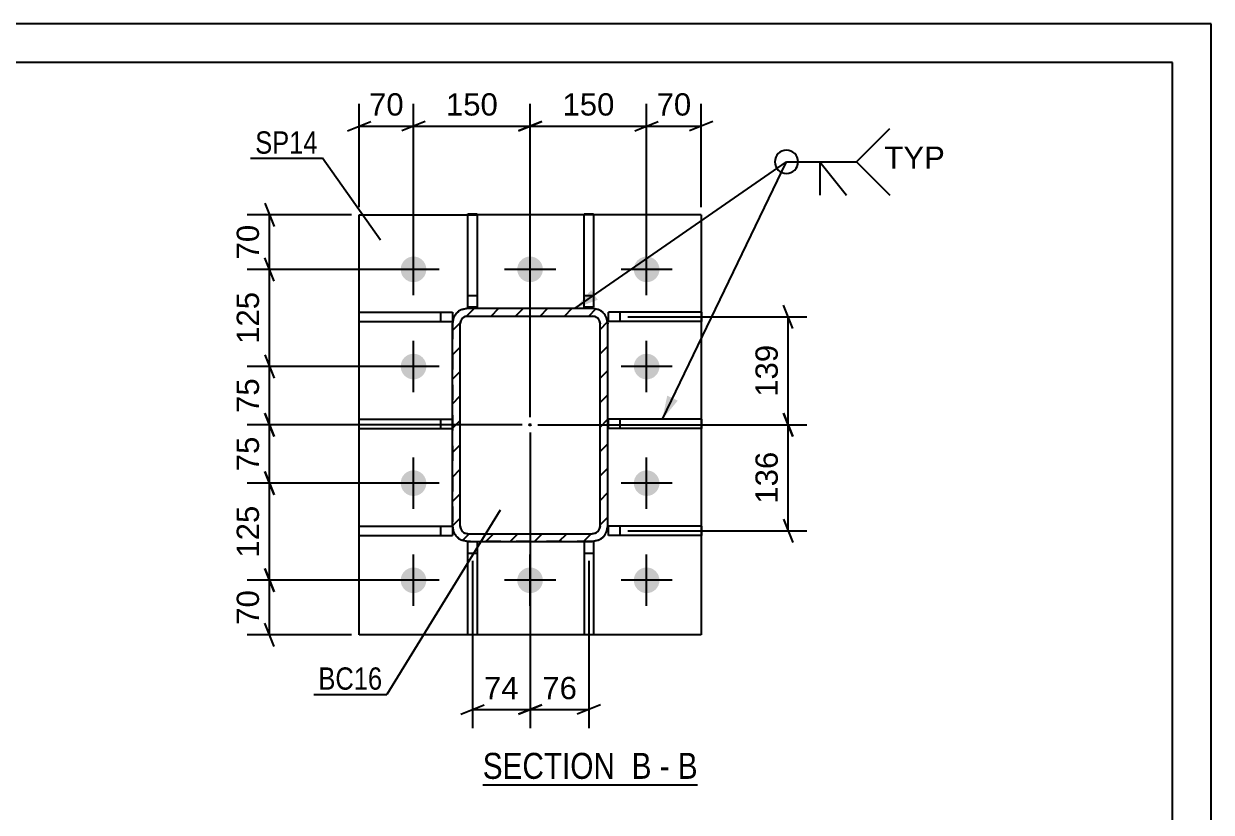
# Model space of a CAD drawing. Header units: millimetres. Extents: x -127 to 467, y -181 to 239.
# Drawn here: x 314.2 to 467, y 137.8 to 239.2 of the extents above; entities that cross this region are included whole.
import ezdxf

# ---------------------------------------------------------------- set-up
doc = ezdxf.new("R2010")
doc.units = ezdxf.units.MM
doc.linetypes.add('DXK_LINE_DOT2', pattern=[3.9198, 1.9599, -1.9599])
doc.linetypes.add('DXK_LINE_DOT3', pattern=[5.9187, 2.979, -0.9799, 0.9799, -0.9799])
doc.styles.add('Arial', font='ARIAL.TTF', dxfattribs={"height": 0.2})
doc.styles.add('Arial Narrow', font='ARIALN.TTF', dxfattribs={"height": 0.2})

# ---------------------------------------------------------------- blocks, each defined once
blk = doc.blocks.new('Unknown-284858765-1134')
at = {"color": 5, "linetype": 'Continuous'}
for p, q in [((466.97, 239.2), (-127.03, 239.2)), ((466.97, -180.8), (466.97, 239.2)), ((461.97, 234.2), (-122.03, 234.2)), ((461.97, -175.8), (461.97, 234.2))]:
    blk.add_line(p, q, dxfattribs=at)
blk = doc.blocks.new('Unknown-284858765-14 - 2866')
at = {"color": 6, "linetype": 'Continuous'}
blk.add_line((373.22, 141.31), (400.87, 141.31), dxfattribs=at)
at = {"color": 0, "linetype": 'Continuous'}
for points in [[(391.33, 142.06), (391.33, 145.56), (373.22, 145.56), (373.22, 142.06)], [(394.94, 142.06), (394.94, 145.56), (392.38, 145.56), (392.38, 142.06)], [(397.26, 142.06), (397.26, 145.56), (395.99, 145.56), (395.99, 142.06)], [(400.87, 142.06), (400.87, 145.56), (398.31, 145.56), (398.31, 142.06)]]:
    blk.add_wipeout(points, dxfattribs=at)
at = {"color": 7, "linetype": 'Continuous', "style": 'Arial Narrow'}
for s, p in [('SECTION ', (373.22, 142.06)), ('B', (392.38, 142.06)), ('B', (398.31, 142.06)), ('-', (395.99, 142.06))]:
    blk.add_text(s, height=3.34, dxfattribs=at).set_placement(p)
blk = doc.blocks.new('Part-284858765-5666 - 2866')
at = {"color": 2, "linetype": 'Continuous'}
for p, q in [((371.29, 202.73), (371.29, 214.73)), ((371.29, 214.73), (372.49, 214.73)), ((372.49, 214.73), (372.49, 202.73)), ((372.49, 202.73), (371.29, 202.73))]:
    blk.add_line(p, q, dxfattribs=at)
at = {"color": 7, "linetype": 'DXK_LINE_DOT2'}
blk.add_line((371.29, 204.23), (372.49, 204.23), dxfattribs=at)
blk = doc.blocks.new('Part-284858765-2893 - 2866')
at = {"color": 2, "linetype": 'Continuous'}
for p, q in [((357.31, 160.6), (357.31, 214.6)), ((357.31, 214.6), (371.29, 214.6)), ((386.29, 214.6), (372.49, 214.6)), ((401.31, 214.6), (387.49, 214.6)), ((401.31, 214.6), (401.31, 202.08)), ((401.31, 200.88), (401.31, 188.33)), ((401.31, 187.13), (401.31, 174.58)), ((401.31, 173.38), (401.31, 160.6)), ((401.31, 160.6), (357.31, 160.6))]:
    blk.add_line(p, q, dxfattribs=at)
at = {"color": 7, "linetype": 'DXK_LINE_DOT2'}
for p, q in [((371.29, 214.6), (372.49, 214.6)), ((387.49, 214.6), (386.29, 214.6)), ((401.31, 202.08), (401.31, 200.88)), ((401.31, 188.33), (401.31, 187.13)), ((401.31, 174.58), (401.31, 173.38))]:
    blk.add_line(p, q, dxfattribs=at)
blk = doc.blocks.new('Bolt-284858765-2869 - 2866')
at = {"linetype": 'Continuous'}
for points in [[(362.66, 207.6, -1), (365.96, 207.6, -1)], [(377.66, 207.6, -1), (380.96, 207.6, -1)], [(392.66, 207.6, -1), (395.96, 207.6, -1)], [(362.66, 195.1, -1), (365.96, 195.1, -1)], [(392.66, 195.1, -1), (395.96, 195.1, -1)], [(362.66, 180.1, -1), (365.96, 180.1, -1)], [(392.66, 180.1, -1), (395.96, 180.1, -1)], [(362.66, 167.6, -1), (365.96, 167.6, -1)], [(377.66, 167.6, -1), (380.96, 167.6, -1)], [(392.66, 167.6, -1), (395.96, 167.6, -1)]]:
    blk.add_hatch(color=1, dxfattribs=at).paths.add_polyline_path(points)
at = {"color": 1, "linetype": 'Continuous'}
for p, q in [((364.31, 204.3), (364.31, 210.9)), ((379.31, 204.3), (379.31, 210.9)), ((394.31, 204.3), (394.31, 210.9)), ((367.61, 207.6), (361.01, 207.6)), ((382.61, 207.6), (376.01, 207.6)), ((397.61, 207.6), (391.01, 207.6)), ((364.31, 191.8), (364.31, 198.4)), ((394.31, 191.8), (394.31, 198.4)), ((367.61, 195.1), (361.01, 195.1)), ((397.61, 195.1), (391.01, 195.1)), ((364.31, 176.8), (364.31, 183.4)), ((394.31, 176.8), (394.31, 183.4)), ((367.61, 180.1), (361.01, 180.1)), ((397.61, 180.1), (391.01, 180.1)), ((364.31, 164.3), (364.31, 170.9)), ((379.31, 164.3), (379.31, 170.9)), ((394.31, 164.3), (394.31, 170.9)), ((367.61, 167.6), (361.01, 167.6)), ((382.61, 167.6), (376.01, 167.6)), ((397.61, 167.6), (391.01, 167.6))]:
    blk.add_line(p, q, dxfattribs=at)
blk = doc.blocks.new('Part-284858765-5670 - 2866')
at = {"color": 2, "linetype": 'Continuous'}
for p, q in [((401.39, 188.33), (389.39, 188.33)), ((389.39, 187.13), (389.39, 188.33)), ((401.39, 188.33), (401.39, 187.13)), ((401.39, 187.13), (389.39, 187.13))]:
    blk.add_line(p, q, dxfattribs=at)
at = {"color": 7, "linetype": 'DXK_LINE_DOT2'}
blk.add_line((390.89, 187.13), (390.89, 188.33), dxfattribs=at)
blk = doc.blocks.new('Part-284858765-2922 - 2866')
at = {"linetype": 'Continuous'}
h = blk.add_hatch(dxfattribs=at)
h.set_pattern_fill('', scale=0.7, style=0, pattern_type=0)
h.set_pattern_definition([(45, (369.313, 174.6022), (-1.57154, 1.57154), [])])
h.paths.add_polyline_path([(369.31, 200.6), (369.31, 174.6), (369.47, 173.84), (369.9, 173.19), (370.55, 172.75), (371.31, 172.6), (387.31, 172.6), (388.08, 172.75), (388.73, 173.19), (389.16, 173.84), (389.31, 174.6), (389.31, 200.6), (389.16, 201.37), (388.73, 202.02), (388.08, 202.45), (387.31, 202.6), (371.31, 202.6), (370.55, 202.45), (369.9, 202.02), (369.47, 201.37)])
h.paths.add_polyline_path([(370.61, 201.31), (370.93, 201.53), (371.31, 201.6), (387.31, 201.6), (387.7, 201.53), (388.02, 201.31), (388.24, 200.98), (388.31, 200.6), (388.31, 174.6), (388.24, 174.22), (388.02, 173.9), (387.7, 173.68), (387.31, 173.6), (371.31, 173.6), (370.93, 173.68), (370.61, 173.9), (370.39, 174.22), (370.31, 174.6), (370.31, 200.6), (370.39, 200.98)])
blk.add_hatch(color=246, dxfattribs=at).paths.add_polyline_path([(379.31, 187.5, -1), (379.31, 187.7, -1)])
at = {"color": 7, "linetype": 'DXK_LINE_DOT2'}
for p, q in [((370.55, 202.45), (371.31, 202.6)), ((371.31, 202.6), (387.31, 202.6)), ((387.31, 202.6), (388.08, 202.45)), ((369.31, 200.6), (369.47, 201.37)), ((369.31, 200.6), (369.31, 174.6)), ((370.39, 200.98), (370.31, 200.6)), ((370.31, 174.6), (370.31, 200.6)), ((371.31, 201.6), (370.93, 201.53)), ((371.31, 201.6), (387.31, 201.6)), ((387.7, 201.53), (387.31, 201.6)), ((388.31, 200.6), (388.24, 200.98)), ((388.31, 174.6), (388.31, 200.6)), ((389.16, 201.37), (389.31, 200.6)), ((389.31, 174.6), (389.31, 200.6)), ((369.47, 173.84), (369.31, 174.6)), ((370.31, 174.6), (370.39, 174.22)), ((388.24, 174.22), (388.31, 174.6)), ((389.31, 174.6), (389.16, 173.84)), ((371.31, 172.6), (370.55, 172.75)), ((370.93, 173.68), (371.31, 173.6)), ((371.31, 173.6), (387.31, 173.6)), ((387.31, 173.6), (387.7, 173.68)), ((388.08, 172.75), (387.31, 172.6)), ((387.31, 172.6), (371.31, 172.6))]:
    blk.add_line(p, q, dxfattribs=at)
at = {"color": 2, "linetype": 'Continuous'}
for p, q in [((371.31, 202.6), (370.55, 202.45)), ((371.31, 202.6), (387.31, 202.6)), ((388.08, 202.45), (387.31, 202.6)), ((369.47, 201.37), (369.31, 200.6)), ((369.31, 174.6), (369.31, 200.6)), ((370.31, 200.6), (370.39, 200.98)), ((370.31, 174.6), (370.31, 200.6)), ((370.93, 201.53), (371.31, 201.6)), ((371.31, 201.6), (387.31, 201.6)), ((387.31, 201.6), (387.7, 201.53)), ((388.24, 200.98), (388.31, 200.6)), ((388.31, 174.6), (388.31, 200.6)), ((389.31, 200.6), (389.16, 201.37)), ((389.31, 174.6), (389.31, 200.6)), ((369.31, 174.6), (369.47, 173.84)), ((370.39, 174.22), (370.31, 174.6)), ((388.31, 174.6), (388.24, 174.22)), ((389.16, 173.84), (389.31, 174.6)), ((370.55, 172.75), (371.31, 172.6)), ((371.31, 173.6), (370.93, 173.68)), ((371.31, 173.6), (387.31, 173.6)), ((387.7, 173.68), (387.31, 173.6)), ((387.31, 172.6), (388.08, 172.75)), ((371.31, 172.6), (387.31, 172.6))]:
    blk.add_line(p, q, dxfattribs=at)
at = {"color": 7, "linetype": 'DXK_LINE_DOT3'}
blk.add_line((379.31, 187.6), (379.31, 187.6), dxfattribs=at)
at = {"color": 246, "linetype": 'DXK_LINE_DOT2'}
blk.add_line((379.31, 187.6), (379.31, 187.6), dxfattribs=at)
at = {"color": 246, "linetype": 'Continuous'}
blk.add_circle((379.31, 187.6), 0.1, dxfattribs=at)
at = {"color": 7, "linetype": 'DXK_LINE_DOT2'}
for centre, radius, start, end in [((371.31, 200.6), 2, 112.5, 157.5), ((387.31, 200.6), 2, 22.5, 67.5), ((371.31, 200.6), 1, 112.5, 157.5), ((387.31, 200.6), 1, 22.5, 67.5), ((371.31, 174.6), 1, 202.5, 247.5), ((387.31, 174.6), 1, 292.5, 337.5), ((371.31, 174.6), 2, 202.5, 247.5), ((387.31, 174.6), 2, 292.5, 337.5)]:
    blk.add_arc(centre, radius, start, end, dxfattribs=at)
at = {"color": 2, "linetype": 'Continuous'}
for centre, radius, start, end in [((371.31, 200.6), 2, 112.5, 157.5), ((387.31, 200.6), 2, 22.5, 67.5), ((371.31, 200.6), 1, 112.5, 157.5), ((387.31, 200.6), 1, 22.5, 67.5), ((371.31, 174.6), 1, 202.5, 247.5), ((387.31, 174.6), 1, 292.5, 337.5), ((371.31, 174.6), 2, 202.5, 247.5), ((387.31, 174.6), 2, 292.5, 337.5)]:
    blk.add_arc(centre, radius, start, end, dxfattribs=at)
blk = doc.blocks.new('Part-284858765-5663 - 2866')
at = {"color": 2, "linetype": 'Continuous'}
for p, q in [((386.29, 172.6), (386.29, 160.6)), ((387.49, 172.6), (387.31, 172.6)), ((387.49, 172.6), (387.49, 160.6)), ((387.49, 160.6), (386.29, 160.6))]:
    blk.add_line(p, q, dxfattribs=at)
at = {"color": 7, "linetype": 'DXK_LINE_DOT2'}
for p, q in [((387.31, 172.6), (386.29, 172.6)), ((386.29, 171.1), (387.49, 171.1))]:
    blk.add_line(p, q, dxfattribs=at)
blk = doc.blocks.new('Part-284858765-5664 - 2866')
at = {"color": 2, "linetype": 'Continuous'}
for p, q in [((371.29, 160.6), (371.29, 172.6)), ((371.29, 172.6), (371.31, 172.6)), ((372.49, 172.6), (372.49, 160.6)), ((372.49, 160.6), (371.29, 160.6))]:
    blk.add_line(p, q, dxfattribs=at)
at = {"color": 7, "linetype": 'DXK_LINE_DOT2'}
for p, q in [((371.29, 172.6), (372.49, 172.6)), ((371.29, 171.1), (372.49, 171.1))]:
    blk.add_line(p, q, dxfattribs=at)
blk = doc.blocks.new('Part-284858765-5665 - 2866')
at = {"color": 2, "linetype": 'Continuous'}
for p, q in [((386.29, 202.73), (386.29, 214.73)), ((386.29, 214.73), (387.49, 214.73)), ((387.49, 214.73), (387.49, 202.73)), ((387.49, 202.73), (386.29, 202.73))]:
    blk.add_line(p, q, dxfattribs=at)
at = {"color": 7, "linetype": 'DXK_LINE_DOT2'}
blk.add_line((386.29, 204.23), (387.49, 204.23), dxfattribs=at)
blk = doc.blocks.new('Part-284858765-5667 - 2866')
at = {"color": 2, "linetype": 'Continuous'}
for p, q in [((357.31, 187.13), (357.31, 188.33)), ((357.31, 188.33), (369.31, 188.33)), ((357.31, 187.13), (369.31, 187.13))]:
    blk.add_line(p, q, dxfattribs=at)
at = {"color": 7, "linetype": 'DXK_LINE_DOT2'}
for p, q in [((367.81, 187.13), (367.81, 188.33)), ((369.31, 188.33), (369.31, 187.13))]:
    blk.add_line(p, q, dxfattribs=at)
blk = doc.blocks.new('Part-284858765-5668 - 2866')
at = {"color": 2, "linetype": 'Continuous'}
for p, q in [((357.31, 200.88), (357.31, 202.08)), ((357.31, 202.08), (369.31, 202.08)), ((369.31, 202.08), (369.31, 200.88)), ((357.31, 200.88), (369.31, 200.88))]:
    blk.add_line(p, q, dxfattribs=at)
at = {"color": 7, "linetype": 'DXK_LINE_DOT2'}
blk.add_line((367.81, 200.88), (367.81, 202.08), dxfattribs=at)
blk = doc.blocks.new('Part-284858765-5669 - 2866')
at = {"color": 2, "linetype": 'Continuous'}
for p, q in [((357.31, 173.38), (357.31, 174.58)), ((357.31, 174.58), (369.31, 174.58)), ((369.31, 174.58), (369.31, 173.38)), ((357.31, 173.38), (369.31, 173.38))]:
    blk.add_line(p, q, dxfattribs=at)
at = {"color": 7, "linetype": 'DXK_LINE_DOT2'}
blk.add_line((367.81, 173.38), (367.81, 174.58), dxfattribs=at)
blk = doc.blocks.new('Part-284858765-5671 - 2866')
at = {"color": 2, "linetype": 'Continuous'}
for p, q in [((401.39, 202.08), (389.39, 202.08)), ((389.39, 200.88), (389.39, 202.08)), ((401.39, 202.08), (401.39, 200.88)), ((401.39, 200.88), (389.39, 200.88))]:
    blk.add_line(p, q, dxfattribs=at)
at = {"color": 7, "linetype": 'DXK_LINE_DOT2'}
blk.add_line((390.89, 200.88), (390.89, 202.08), dxfattribs=at)
blk = doc.blocks.new('Part-284858765-5672 - 2866')
at = {"color": 2, "linetype": 'Continuous'}
for p, q in [((401.39, 174.58), (389.39, 174.58)), ((389.39, 173.38), (389.39, 174.58)), ((401.39, 174.58), (401.39, 173.38)), ((401.39, 173.38), (389.39, 173.38))]:
    blk.add_line(p, q, dxfattribs=at)
at = {"color": 7, "linetype": 'DXK_LINE_DOT2'}
blk.add_line((390.89, 173.38), (390.89, 174.58), dxfattribs=at)
blk = doc.blocks.new('StraightDimension-284858765-2940 - 2866')
at = {"color": 7, "linetype": 'Continuous'}
for p, q in [((379.31, 188.6), (379.31, 228.89)), ((394.31, 208.6), (394.31, 228.89)), ((380.81, 226.64), (377.81, 225.44)), ((392.81, 225.44), (395.81, 226.64)), ((379.31, 226.04), (394.31, 226.04))]:
    blk.add_line(p, q, dxfattribs=at)
at = {"color": 0}
blk.add_wipeout([(390.75, 226.79), (390.75, 230.99), (382.88, 230.99), (382.88, 226.79)], dxfattribs=at)
at = {"color": 3, "style": 'Arial'}
blk.add_text('150', height=2.865, dxfattribs=at).set_placement((383.48, 227.39))
blk = doc.blocks.new('StraightDimension-284858765-6775 - 2866')
at = {"color": 7, "linetype": 'Continuous'}
for p, q in [((413.13, 186.1), (411.93, 189.1)), ((380.31, 187.6), (414.93, 187.6)), ((412.53, 173.98), (412.53, 187.6)), ((411.93, 175.48), (413.13, 172.48)), ((391.89, 173.98), (414.93, 173.98))]:
    blk.add_line(p, q, dxfattribs=at)
at = {"color": 0}
blk.add_wipeout([(411.78, 184.73), (407.58, 184.73), (407.58, 176.86), (411.78, 176.86)], dxfattribs=at)
at = {"color": 3, "style": 'Arial'}
blk.add_text('136', height=2.865, rotation=90.0002, dxfattribs=at).set_placement((411.18, 177.46))
blk = doc.blocks.new('StraightDimension-284858765-2930 - 2866')
at = {"color": 7, "linetype": 'Continuous'}
for p, q in [((357.31, 215.6), (357.31, 228.89)), ((364.31, 208.6), (364.31, 228.89)), ((355.81, 225.44), (358.81, 226.64)), ((365.81, 226.64), (362.81, 225.44)), ((357.31, 226.04), (364.31, 226.04))]:
    blk.add_line(p, q, dxfattribs=at)
at = {"color": 0}
blk.add_wipeout([(363.64, 226.79), (363.64, 230.99), (357.99, 230.99), (357.99, 226.79)], dxfattribs=at)
at = {"color": 3, "style": 'Arial'}
blk.add_text('70', height=2.865, dxfattribs=at).set_placement((358.59, 227.39))
blk = doc.blocks.new('StraightDimension-284858765-2951 - 2866')
at = {"color": 7, "linetype": 'Continuous'}
for p, q in [((364.31, 208.6), (364.31, 228.89)), ((379.31, 188.6), (379.31, 228.89)), ((365.81, 226.64), (362.81, 225.44)), ((377.81, 225.44), (380.81, 226.64)), ((364.31, 226.04), (379.31, 226.04))]:
    blk.add_line(p, q, dxfattribs=at)
at = {"color": 0}
blk.add_wipeout([(375.75, 226.79), (375.75, 230.99), (367.88, 230.99), (367.88, 226.79)], dxfattribs=at)
at = {"color": 3, "style": 'Arial'}
blk.add_text('150', height=2.865, dxfattribs=at).set_placement((368.48, 227.39))
blk = doc.blocks.new('StraightDimension-284858765-2962 - 2866')
at = {"color": 7, "linetype": 'Continuous'}
for p, q in [((394.31, 208.6), (394.31, 228.89)), ((401.31, 215.6), (401.31, 228.89)), ((392.81, 225.44), (395.81, 226.64)), ((402.81, 226.64), (399.81, 225.44)), ((394.31, 226.04), (401.31, 226.04))]:
    blk.add_line(p, q, dxfattribs=at)
at = {"color": 0}
blk.add_wipeout([(400.64, 226.79), (400.64, 230.99), (394.99, 230.99), (394.99, 226.79)], dxfattribs=at)
at = {"color": 3, "style": 'Arial'}
blk.add_text('70', height=2.865, dxfattribs=at).set_placement((395.59, 227.39))
blk = doc.blocks.new('StraightDimension-284858765-6774 - 2866')
at = {"color": 7, "linetype": 'Continuous'}
for p, q in [((413.13, 199.98), (411.93, 202.98)), ((391.89, 201.48), (414.93, 201.48)), ((412.53, 187.6), (412.53, 201.48)), ((411.93, 189.1), (413.13, 186.1)), ((380.31, 187.6), (414.93, 187.6))]:
    blk.add_line(p, q, dxfattribs=at)
at = {"color": 0}
blk.add_wipeout([(411.78, 198.48), (407.58, 198.48), (407.58, 190.61), (411.78, 190.61)], dxfattribs=at)
at = {"color": 3, "style": 'Arial'}
blk.add_text('139', height=2.865, rotation=90.0002, dxfattribs=at).set_placement((411.18, 191.21))
blk = doc.blocks.new('StraightDimension-284858765-6789 - 2866')
at = {"color": 7, "linetype": 'Continuous'}
for p, q in [((379.31, 186.6), (379.31, 148.56)), ((386.89, 170.1), (386.89, 148.56)), ((377.81, 150.36), (380.81, 151.56)), ((388.39, 151.56), (385.39, 150.36)), ((379.31, 150.96), (386.89, 150.96))]:
    blk.add_line(p, q, dxfattribs=at)
at = {"color": 0}
blk.add_wipeout([(385.93, 151.71), (385.93, 155.91), (380.28, 155.91), (380.28, 151.71)], dxfattribs=at)
at = {"color": 3, "style": 'Arial'}
blk.add_text('76', height=2.865, dxfattribs=at).set_placement((380.88, 152.31))
blk = doc.blocks.new('StraightDimension-284858765-6790 - 2866')
at = {"color": 7, "linetype": 'Continuous'}
for p, q in [((379.31, 186.6), (379.31, 148.56)), ((371.89, 170.1), (371.89, 148.56)), ((370.39, 150.36), (373.39, 151.56)), ((380.81, 151.56), (377.81, 150.36)), ((371.89, 150.96), (379.31, 150.96))]:
    blk.add_line(p, q, dxfattribs=at)
at = {"color": 0}
blk.add_wipeout([(378.43, 151.71), (378.43, 155.91), (372.78, 155.91), (372.78, 151.71)], dxfattribs=at)
at = {"color": 3, "style": 'Arial'}
blk.add_text('74', height=2.865, dxfattribs=at).set_placement((373.38, 152.31))
blk = doc.blocks.new('StraightDimension-284858765-7226 - 2866')
at = {"color": 7, "linetype": 'Continuous'}
for p, q in [((345.17, 216.1), (346.37, 213.1)), ((356.31, 214.6), (342.92, 214.6)), ((345.77, 207.6), (345.77, 214.6)), ((346.37, 206.1), (345.17, 209.1)), ((363.31, 207.6), (342.92, 207.6))]:
    blk.add_line(p, q, dxfattribs=at)
at = {"color": 0}
blk.add_wipeout([(345.02, 213.93), (340.82, 213.93), (340.82, 208.28), (345.02, 208.28)], dxfattribs=at)
at = {"color": 3, "style": 'Arial'}
blk.add_text('70', height=2.865, rotation=90.0002, dxfattribs=at).set_placement((344.42, 208.88))
blk = doc.blocks.new('StraightDimension-284858765-7227 - 2866')
at = {"color": 7, "linetype": 'Continuous'}
for p, q in [((346.37, 206.1), (345.17, 209.1)), ((363.31, 207.6), (342.92, 207.6)), ((345.77, 195.1), (345.77, 207.6)), ((345.17, 196.6), (346.37, 193.6)), ((363.31, 195.1), (342.92, 195.1))]:
    blk.add_line(p, q, dxfattribs=at)
at = {"color": 0}
blk.add_wipeout([(345.02, 205.29), (340.82, 205.29), (340.82, 197.42), (345.02, 197.42)], dxfattribs=at)
at = {"color": 3, "style": 'Arial'}
blk.add_text('125', height=2.865, rotation=90.0002, dxfattribs=at).set_placement((344.42, 198.02))
blk = doc.blocks.new('StraightDimension-284858765-7228 - 2866')
at = {"color": 7, "linetype": 'Continuous'}
for p, q in [((345.17, 196.6), (346.37, 193.6)), ((363.31, 195.1), (342.92, 195.1)), ((345.77, 187.6), (345.77, 195.1)), ((346.37, 186.1), (345.17, 189.1)), ((378.31, 187.6), (342.92, 187.6))]:
    blk.add_line(p, q, dxfattribs=at)
at = {"color": 0}
blk.add_wipeout([(345.02, 194.18), (340.82, 194.18), (340.82, 188.53), (345.02, 188.53)], dxfattribs=at)
at = {"color": 3, "style": 'Arial'}
blk.add_text('75', height=2.865, rotation=90.0002, dxfattribs=at).set_placement((344.42, 189.13))
blk = doc.blocks.new('StraightDimension-284858765-7229 - 2866')
at = {"color": 7, "linetype": 'Continuous'}
for p, q in [((345.17, 189.1), (346.37, 186.1)), ((378.31, 187.6), (342.92, 187.6)), ((345.77, 180.1), (345.77, 187.6)), ((346.37, 178.6), (345.17, 181.6)), ((363.31, 180.1), (342.92, 180.1))]:
    blk.add_line(p, q, dxfattribs=at)
at = {"color": 0}
blk.add_wipeout([(345.02, 186.68), (340.82, 186.68), (340.82, 181.03), (345.02, 181.03)], dxfattribs=at)
at = {"color": 3, "style": 'Arial'}
blk.add_text('75', height=2.865, rotation=90.0002, dxfattribs=at).set_placement((344.42, 181.63))
blk = doc.blocks.new('StraightDimension-284858765-7230 - 2866')
at = {"color": 7, "linetype": 'Continuous'}
for p, q in [((345.17, 181.6), (346.37, 178.6)), ((363.31, 180.1), (342.92, 180.1)), ((345.77, 167.6), (345.77, 180.1)), ((346.37, 166.1), (345.17, 169.1)), ((363.31, 167.6), (342.92, 167.6))]:
    blk.add_line(p, q, dxfattribs=at)
at = {"color": 0}
blk.add_wipeout([(345.02, 177.79), (340.82, 177.79), (340.82, 169.92), (345.02, 169.92)], dxfattribs=at)
at = {"color": 3, "style": 'Arial'}
blk.add_text('125', height=2.865, rotation=90.0002, dxfattribs=at).set_placement((344.42, 170.52))
blk = doc.blocks.new('StraightDimension-284858765-7231 - 2866')
at = {"color": 7, "linetype": 'Continuous'}
for p, q in [((345.17, 169.1), (346.37, 166.1)), ((363.31, 167.6), (342.92, 167.6)), ((345.77, 160.6), (345.77, 167.6)), ((346.37, 159.1), (345.17, 162.1)), ((356.31, 160.6), (342.92, 160.6))]:
    blk.add_line(p, q, dxfattribs=at)
at = {"color": 0}
blk.add_wipeout([(345.02, 166.93), (340.82, 166.93), (340.82, 161.28), (345.02, 161.28)], dxfattribs=at)
at = {"color": 3, "style": 'Arial'}
blk.add_text('70', height=2.865, rotation=90.0002, dxfattribs=at).set_placement((344.42, 161.88))
blk = doc.blocks.new('Mark-284858765-2889 - 2866')
at = {"color": 0}
blk.add_wipeout([(351.98, 222.49), (351.98, 225.49), (343.94, 225.49), (343.94, 222.49)], dxfattribs=at)
blk.add_wipeout([(351.98, 222.49), (351.98, 225.49), (343.94, 225.49), (343.94, 222.49)], dxfattribs=at)
at = {"color": 30, "linetype": 'Continuous'}
for p in [(343.34, 221.89), (360.04, 211.34)]:
    blk.add_line(p, (352.58, 221.89), dxfattribs=at)
at = {"color": 3, "style": 'Arial Narrow'}
blk.add_text('SP14', height=2.863, dxfattribs=at).set_placement((343.94, 222.49))
blk = doc.blocks.new('Mark-284858765-2918 - 2866')
at = {"color": 0}
blk.add_wipeout([(360.29, 153.53), (360.29, 156.53), (352.07, 156.53), (352.07, 153.53)], dxfattribs=at)
blk.add_wipeout([(360.29, 153.53), (360.29, 156.53), (352.07, 156.53), (352.07, 153.53)], dxfattribs=at)
at = {"color": 30, "linetype": 'Continuous'}
for p in [(375.44, 176.63), (351.47, 152.93)]:
    blk.add_line(p, (360.89, 152.93), dxfattribs=at)
at = {"color": 3, "style": 'Arial Narrow'}
blk.add_text('BC16', height=2.863, dxfattribs=at).set_placement((352.07, 153.53))
blk = doc.blocks.new('WeldMark-284858765-6711 - 2866')
at = {"linetype": 'Continuous'}
for points in [[(388.02, 203.69), (385.12, 202.6), (387.16, 204.93)], [(398.31, 190.71), (396.33, 188.33), (396.96, 191.36)]]:
    blk.add_hatch(color=30, dxfattribs=at).paths.add_polyline_path(points)
at = {"color": 30, "linetype": 'Continuous'}
for p, q in [((385.12, 202.6), (412.3, 221.44)), ((396.33, 188.33), (412.3, 221.44)), ((412.3, 221.44), (421.3, 221.44))]:
    blk.add_line(p, q, dxfattribs=at)
at = {"color": 3, "linetype": 'Continuous'}
for q in [(420.01, 217.15), (416.59, 217.15)]:
    blk.add_line((416.59, 221.44), q, dxfattribs=at)
for start, end in [(90, 270), (270, 90)]:
    blk.add_arc((412.3, 221.44), 1.5, start, end, dxfattribs=at)
at = {"color": 0, "linetype": 'Continuous'}
blk.add_wipeout([(432.68, 220.54), (432.68, 223.54), (424.9, 223.54), (424.9, 220.54)], dxfattribs=at)
blk.add_wipeout([(432.68, 220.54), (432.68, 223.54), (424.9, 223.54), (424.9, 220.54)], dxfattribs=at)
at = {"color": 3, "linetype": 'Continuous'}
for q in [(425.59, 225.72), (425.59, 217.15)]:
    blk.add_line((421.3, 221.44), q, dxfattribs=at)
at = {"color": 3, "linetype": 'Continuous', "style": 'Arial'}
blk.add_text('TYP', height=2.865, dxfattribs=at).set_placement((424.9, 220.54))

msp = doc.modelspace()

# ---------------------------------------------------------------- block references
for name in ['Unknown-284858765-1134', 'Part-284858765-2893 - 2866', 'Part-284858765-5666 - 2866', 'Part-284858765-5665 - 2866', 'Bolt-284858765-2869 - 2866', 'Part-284858765-5668 - 2866', 'Part-284858765-2922 - 2866', 'Part-284858765-5671 - 2866', 'Part-284858765-5667 - 2866', 'Part-284858765-5670 - 2866', 'Part-284858765-5669 - 2866', 'Part-284858765-5672 - 2866', 'Part-284858765-5664 - 2866', 'Part-284858765-5663 - 2866']:
    msp.add_blockref(name, (0, 0))

# ---------------------------------------------------------------- next in the draw order: block references
for name in ['StraightDimension-284858765-2930 - 2866', 'StraightDimension-284858765-2940 - 2866', 'Unknown-284858765-14 - 2866']:
    msp.add_blockref(name, (0, 0))

# ---------------------------------------------------------------- next in the draw order: block references
for name in ['StraightDimension-284858765-2962 - 2866', 'StraightDimension-284858765-6775 - 2866']:
    msp.add_blockref(name, (0, 0))

# ---------------------------------------------------------------- next in the draw order: block references
msp.add_blockref('StraightDimension-284858765-2951 - 2866', (0, 0))

# ---------------------------------------------------------------- next in the draw order: block references
for name in ['StraightDimension-284858765-7226 - 2866', 'StraightDimension-284858765-6774 - 2866']:
    msp.add_blockref(name, (0, 0))

# ---------------------------------------------------------------- next in the draw order: block references
for name in ['Mark-284858765-2889 - 2866', 'WeldMark-284858765-6711 - 2866', 'StraightDimension-284858765-7227 - 2866', 'StraightDimension-284858765-6789 - 2866']:
    msp.add_blockref(name, (0, 0))

# ---------------------------------------------------------------- next in the draw order: block references
msp.add_blockref('StraightDimension-284858765-6790 - 2866', (0, 0))

# ---------------------------------------------------------------- next in the draw order: block references
msp.add_blockref('StraightDimension-284858765-7228 - 2866', (0, 0))

# ---------------------------------------------------------------- next in the draw order: block references
msp.add_blockref('StraightDimension-284858765-7229 - 2866', (0, 0))

# ---------------------------------------------------------------- next in the draw order: block references
msp.add_blockref('StraightDimension-284858765-7230 - 2866', (0, 0))

# ---------------------------------------------------------------- next in the draw order: block references
msp.add_blockref('StraightDimension-284858765-7231 - 2866', (0, 0))

# ---------------------------------------------------------------- next in the draw order: block references
msp.add_blockref('Mark-284858765-2918 - 2866', (0, 0))

doc.saveas('drawing.dxf')
